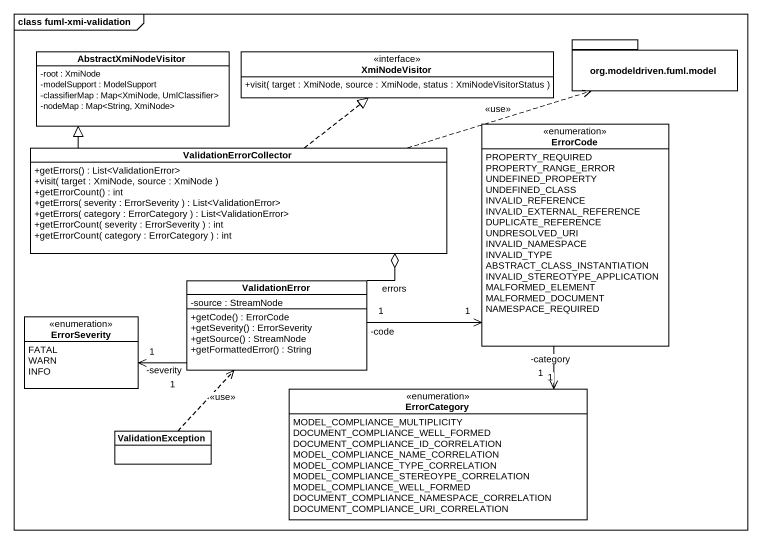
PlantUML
@startuml
mainframe class fuml-xmi-validation
hide circle
hide empty members
skinparam classAttributeIconSize 0
package "org.modeldriven.fuml.model" as org_modeldriven_fuml_model {
}
class AbstractXmiNodeVisitor {
  -root : XmiNode
  -modelSupport : ModelSupport
  -classifierMap : Map<XmiNode, UmlClassifier>
  -nodeMap : Map<String, XmiNode>
}
interface XmiNodeVisitor {
  +visit( target : XmiNode, source : XmiNode, status : XmiNodeVisitorStatus )
}
class ValidationErrorCollector {
  +getErrors() : List<ValidationError>
  +visit( target : XmiNode, source : XmiNode )
  +getErrorCount() : int
  +getErrors( severity : ErrorSeverity ) : List<ValidationError>
  +getErrors( category : ErrorCategory ) : List<ValidationError>
  +getErrorCount( severity : ErrorSeverity ) : int
  +getErrorCount( category : ErrorCategory ) : int
}
enum ErrorCode {
  PROPERTY_REQUIRED
  PROPERTY_RANGE_ERROR
  UNDEFINED_PROPERTY
  UNDEFINED_CLASS
  INVALID_REFERENCE
  INVALID_EXTERNAL_REFERENCE
  DUPLICATE_REFERENCE
  UNDRESOLVED_URI
  INVALID_NAMESPACE
  INVALID_TYPE
  ABSTRACT_CLASS_INSTANTIATION
  INVALID_STEREOTYPE_APPLICATION
  MALFORMED_ELEMENT
  MALFORMED_DOCUMENT
  NAMESPACE_REQUIRED
}
class ValidationError {
  -source : StreamNode
  +getCode() : ErrorCode
  +getSeverity() : ErrorSeverity
  +getSource() : StreamNode
  +getFormattedError() : String
}
enum ErrorSeverity {
  FATAL
  WARN
  INFO
}
enum ErrorCategory {
  MODEL_COMPLIANCE_MULTIPLICITY
  DOCUMENT_COMPLIANCE_WELL_FORMED
  DOCUMENT_COMPLIANCE_ID_CORRELATION
  MODEL_COMPLIANCE_NAME_CORRELATION
  MODEL_COMPLIANCE_TYPE_CORRELATION
  MODEL_COMPLIANCE_STEREOYPE_CORRELATION
  MODEL_COMPLIANCE_WELL_FORMED
  DOCUMENT_COMPLIANCE_NAMESPACE_CORRELATION
  DOCUMENT_COMPLIANCE_URI_CORRELATION
}
class ValidationException
ValidationErrorCollector .right.> org_modeldriven_fuml_model : <<use>>
ValidationErrorCollector -up-|> AbstractXmiNodeVisitor
ValidationErrorCollector .up.|> XmiNodeVisitor
ValidationErrorCollector o-- ValidationError : errors
ErrorCode "-category\n1" --> "1" ErrorCategory
ValidationError "-code\n1" -right-> "1" ErrorCode
ErrorSeverity "1" <-right- "-severity\n1" ValidationError
ValidationException .up.> ValidationError : <<use>>
@enduml
